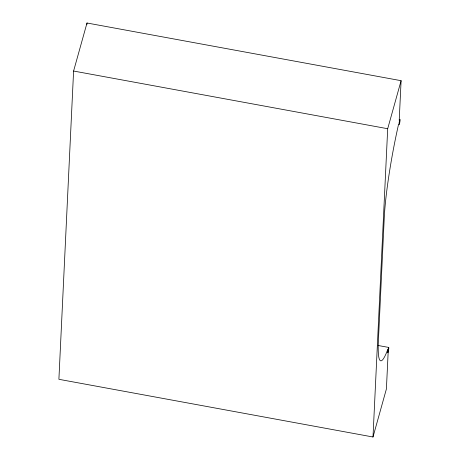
<?xml version="1.0" encoding="UTF-8"?>
<svg xmlns="http://www.w3.org/2000/svg" width="460" height="460" viewBox="0 0 460 460"><rect width="100%" height="100%" fill="white"/><g stroke="black" fill="none" stroke-linecap="round" stroke-linejoin="round"><path stroke-width="0.69" d="M399.211 120.376L401.103 80.69L87.003 23L73.594 71.035L58.897 379.31L372.997 437L386.406 388.964L388.263 349.985M86.94 24.415L87.003 23M372.997 437L387.694 128.725L401.103 80.69M73.594 71.035L387.694 128.725M378.126 345.489L388.711 347.432M398.527 124.482A83.944 9.292 -79.6 0 0 384.261 217.706L378.384 341.015A83.944 9.292 -79.6 0 0 387.803 349.387M388.177 351.773A2.679 0.299 -79.6 0 0 388.78 347.472A2.679 0.299 -79.6 0 0 387.815 350.94A2.679 0.299 -79.6 0 0 388.177 351.773M399.527 123.573A2.679 0.299 -79.6 0 0 400.033 119.496A2.679 0.299 -79.6 0 0 399.056 123.314A2.679 0.299 -79.6 0 0 399.527 123.573"/></g></svg>
